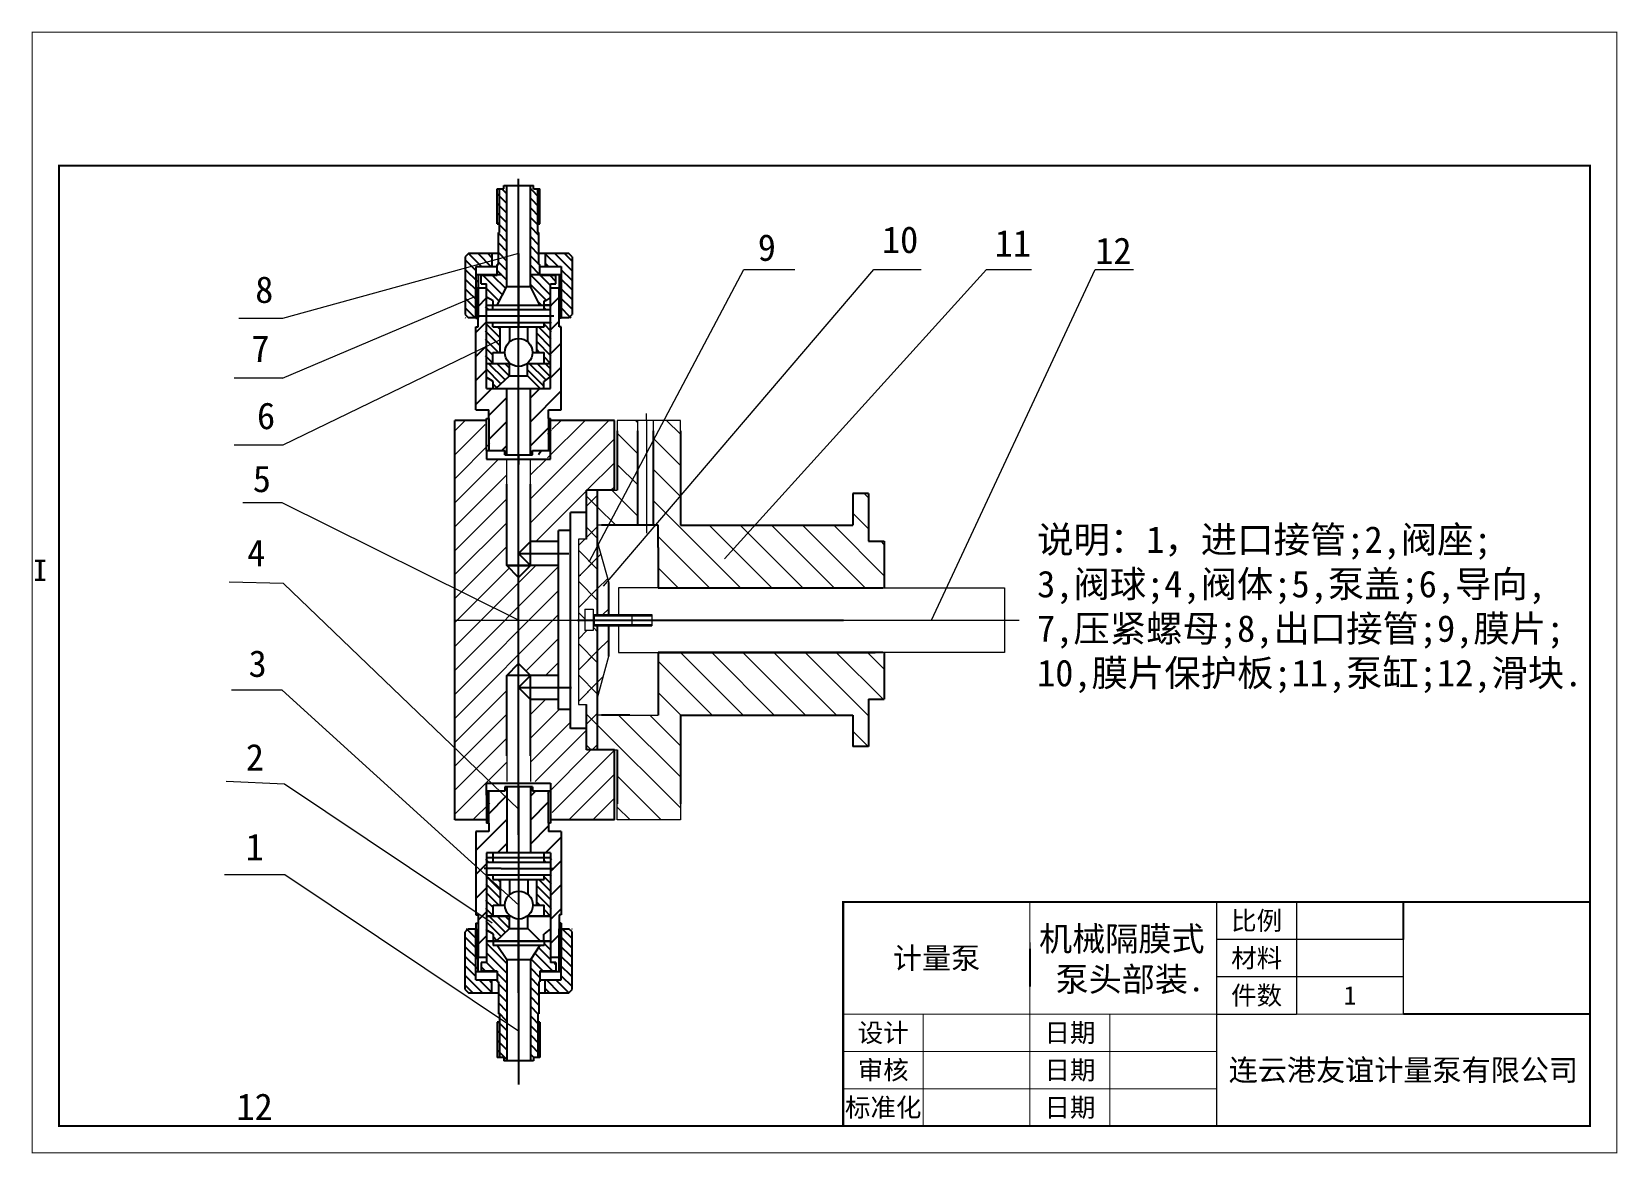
# Model space of a CAD drawing. Header units: millimetres. Extents: x 31 to 328, y 15 to 225.
import ezdxf
from ezdxf.enums import TextEntityAlignment as Align

# ---------------------------------------------------------------- set-up
doc = ezdxf.new("R2010")
doc.units = ezdxf.units.MM
doc.layers.add('04-标注', color=3, linetype='Continuous', lineweight=20)
doc.layers.add('05-文字', color=5, linetype='Continuous')
doc.styles.add('S', font='SimSun.ttf')

msp = doc.modelspace()

# ---------------------------------------------------------------- hatches: boundary and pattern name
h = msp.add_hatch()
h.set_pattern_fill('ANSI31', color=0, scale=0.4, angle=90, style=0)
h.set_pattern_definition([(135, (181.6725, 118.8198), (-0.898026, -0.898026), [])])
h.paths.add_polyline_path([(118.11, 181.73), (118.11, 179.73), (115.11, 179.73), (115.11, 178.13), (116.11, 178.13), (116.11, 175.62), (117.31, 174.93), (117.31, 174.13), (118.11, 174.13), (119.91, 177.62), (119.91, 196.53), (119.31, 196.53), (119.31, 195.93), (118.51, 195.93), (118.51, 189.33), (118.51, 187.73), (118.31, 187.73), (118.31, 181.73)])
h.paths.add_polyline_path([(118.11, 195.93), (118.11, 189.33), (118.51, 189.33), (118.51, 195.93)], flags=17)
h.paths.add_polyline_path([(125.71, 195.93), (125.71, 189.33), (126.11, 189.33), (126.11, 195.93)], flags=17)
h.paths.add_polyline_path([(124.91, 195.93), (124.91, 196.53), (124.31, 196.53), (124.31, 177.62), (126.11, 174.13), (126.91, 174.13), (126.91, 174.93), (127.16, 174.93), (128.11, 175.57), (128.11, 178.13), (129.11, 178.13), (129.11, 179.73), (126.11, 179.73), (126.11, 181.73), (125.91, 181.73), (125.91, 187.73), (125.71, 187.73), (125.71, 189.33), (125.71, 195.93)])
h = msp.add_hatch()
h.set_pattern_fill('ANSI31', color=0, scale=0.4, angle=-90, style=0)
h.set_pattern_definition([(315, (69.9333, 239.1235), (0.898026, 0.898026), [])])
h.paths.add_polyline_path([(130.11, 171.76), (130.11, 179.76), (129.71, 179.76), (129.71, 171.76)], flags=17)
h.paths.add_polyline_path([(132.11, 171.76), (132.11, 183.76), (127.11, 183.76), (127.11, 181.36), (130.11, 181.36), (130.11, 179.76), (130.11, 171.76)])
h.paths.add_polyline_path([(114.51, 171.76), (114.51, 179.76), (114.11, 179.76), (114.11, 171.76)], flags=17)
h.paths.add_polyline_path([(114.11, 171.76), (114.11, 179.76), (114.11, 181.36), (117.11, 181.36), (117.11, 183.76), (112.11, 183.76), (112.11, 171.76)])
h = msp.add_hatch()
h.set_pattern_fill('ANSI31', color=0, style=0)
h.set_pattern_definition([(45, (10.3942, 11.3676), (-2.245064, 2.245064), [])])
h.paths.add_polyline_path([(116.11, 174.87), (116.11, 177.36), (114.51, 177.36), (114.51, 171.76), (114.51, 171.65), (114.51, 170.05), (114.11, 170.05), (114.11, 166.87), (114.11, 154.47), (116.51, 154.47), (116.51, 152.87), (116.51, 146.87), (119.51, 146.87), (119.51, 146.07), (119.91, 146.07), (119.91, 158.47), (117.35, 158.47), (116.11, 158.47)])
h.paths.add_polyline_path([(130.11, 166.87), (130.11, 170.05), (129.71, 170.05), (129.71, 171.65), (129.71, 177.36), (128.11, 177.36), (128.11, 175.57), (128.11, 173.88), (128.11, 158.47), (124.31, 158.47), (124.31, 146.07), (124.71, 146.07), (124.71, 146.87), (127.71, 146.87), (127.71, 152.87), (127.71, 154.47), (130.11, 154.47)])
h = msp.add_hatch()
h.set_pattern_fill('ANSI31', color=0, scale=0.342, angle=90, style=0)
h.set_pattern_definition([(135, (169.9964, 128.946), (-0.767812, -0.767812), [])])
h.paths.add_polyline_path([(118.66, 170.03), (117.29, 170.03), (117.29, 170.88), (115.92, 170.88), (115.92, 163.19), (117.29, 163.19), (117.29, 165.24), (118.66, 165.24)])
h.paths.add_polyline_path([(115.92, 174.13), (115.92, 173.27), (117.29, 173.27), (117.29, 174.13)])
h.paths.add_polyline_path([(126.87, 174.13), (126.87, 173.27), (128.23, 173.27), (128.23, 174.13)])
h.paths.add_polyline_path([(128.23, 170.88), (126.87, 170.88), (126.87, 170.03), (125.5, 170.03), (125.5, 165.24), (126.87, 165.24), (126.87, 163.19), (128.23, 163.19)])
h = msp.add_hatch()
h.set_pattern_fill('ANSI31', color=0, scale=0.33792, angle=90, style=0)
h.set_pattern_definition([(135, (168.8051, 107.8369), (-0.758652, -0.758652), [])])
h.paths.add_polyline_path([(115.99, 163.2), (115.99, 160.6), (117.35, 159.82), (117.35, 158.47), (117.84, 158.47), (120.39, 160.83), (120.39, 163.2)])
h.paths.add_polyline_path([(123.77, 163.2), (123.77, 160.83), (126.16, 158.47), (126.81, 158.47), (126.81, 159.82), (128.16, 160.82), (128.16, 163.2)])
h = msp.add_hatch()
h.set_pattern_fill('ANSI31', color=0, style=0)
h.set_pattern_definition([(45, (10.3942, -22.8385), (-2.245064, 2.245064), [])])
h.paths.add_polyline_path([(116.11, 71.44), (119.91, 71.44), (119.91, 83.84), (119.51, 83.84), (119.51, 83.04), (116.51, 83.04), (116.51, 77.04), (116.51, 75.44), (114.11, 75.44), (114.11, 63.04), (114.11, 59.86), (114.51, 59.86), (114.51, 58.26), (114.51, 51.86), (116.11, 51.86), (116.11, 54.91)])
h.paths.add_polyline_path([(128.11, 55.04), (128.11, 51.86), (129.71, 51.86), (129.71, 57.24), (129.71, 58.26), (129.71, 59.86), (130.11, 59.86), (130.11, 63.04), (130.11, 75.44), (127.71, 75.44), (127.71, 77.04), (127.71, 83.04), (124.71, 83.04), (124.71, 83.84), (124.31, 83.84), (124.31, 71.44), (128.11, 71.44)])
h = msp.add_hatch()
h.set_pattern_fill('ANSI31', color=0, scale=0.342, angle=90, style=0)
h.set_pattern_definition([(135, (170.031, 25.3764), (-0.767812, -0.767812), [])])
h.paths.add_polyline_path([(118.69, 66.46), (117.32, 66.46), (117.32, 67.31), (115.96, 67.31), (115.96, 59.62), (117.32, 59.62), (117.32, 61.67), (118.69, 61.67)])
h.paths.add_polyline_path([(115.96, 70.56), (115.96, 69.71), (117.32, 69.71), (117.32, 70.56)])
h.paths.add_polyline_path([(126.9, 70.56), (126.9, 69.71), (128.27, 69.71), (128.27, 70.56)])
h.paths.add_polyline_path([(128.27, 67.31), (126.9, 67.31), (126.9, 66.46), (125.53, 66.46), (125.53, 61.67), (126.9, 61.67), (126.9, 59.62), (128.27, 59.62)])
h = msp.add_hatch()
h.set_pattern_fill('ANSI31', color=0, scale=0.33792, angle=90, style=0)
h.set_pattern_definition([(135, (168.8397, 4.2673), (-0.758652, -0.758652), [])])
h.paths.add_polyline_path([(116.03, 59.63), (116.03, 57.03), (117.38, 56.25), (117.38, 54.9), (117.88, 54.9), (120.42, 57.26), (120.42, 59.63)])
h.paths.add_polyline_path([(128.11, 59.63), (128.11, 57.19), (128.19, 57.25), (128.19, 59.63)])
h = msp.add_hatch()
h.set_pattern_fill('ANSI31', color=0, scale=0.4, angle=90, style=0)
h.set_pattern_definition([(135, (174.2906, -10.1233), (-0.898026, -0.898026), [])])
h.paths.add_polyline_path([(114.11, 57.24), (114.11, 49.24), (114.51, 49.24), (114.51, 57.24)], flags=17)
h.paths.add_polyline_path([(112.11, 57.24), (112.11, 45.24), (117.11, 45.24), (117.11, 47.64), (114.11, 47.64), (114.11, 49.24), (114.11, 57.24)])
h.paths.add_polyline_path([(129.71, 57.24), (129.71, 49.24), (130.11, 49.24), (130.11, 57.24)], flags=17)
h.paths.add_polyline_path([(130.11, 57.24), (130.11, 49.24), (130.11, 47.64), (127.11, 47.64), (127.11, 45.24), (132.11, 45.24), (132.11, 57.24)])
h = msp.add_hatch()
h.set_pattern_fill('ANSI31', color=0, scale=0.4, angle=-90, style=0)
h.set_pattern_definition([(315, (66.251, 102.568), (0.898026, 0.898026), [])])
h.paths.add_polyline_path([(125.71, 33.11), (126.11, 33.11), (126.11, 39.71), (125.71, 39.71)], flags=17)
h.paths.add_polyline_path([(125.71, 39.71), (125.71, 41.31), (125.91, 41.31), (125.91, 47.31), (126.11, 47.31), (126.11, 49.31), (129.11, 49.31), (129.11, 50.91), (128.11, 50.91), (128.11, 54.91), (126.91, 54.91), (126.91, 54.11), (126.11, 54.11), (124.31, 51.42), (124.31, 32.51), (124.91, 32.51), (124.91, 33.11), (125.71, 33.11)])
h.paths.add_polyline_path([(118.11, 33.11), (118.51, 33.11), (118.51, 39.71), (118.11, 39.71)], flags=17)
h.paths.add_polyline_path([(118.51, 33.11), (119.31, 33.11), (119.31, 32.51), (119.91, 32.51), (119.91, 51.42), (118.11, 54.11), (117.31, 54.11), (117.31, 54.91), (116.11, 54.91), (116.11, 50.91), (115.11, 50.91), (115.11, 49.31), (118.11, 49.31), (118.11, 47.31), (118.31, 47.31), (118.31, 41.31), (118.51, 41.31), (118.51, 39.71)])
at = {"layer": '04-标注'}
h = msp.add_hatch(dxfattribs=at)
h.set_pattern_fill('ANSI31', color=0, style=0)
h.paths.add_polyline_path([(140.08, 152.51), (128.4, 152.51), (128.4, 150.72), (127.5, 150.72), (127.5, 147.12), (127.5, 145.33), (124.36, 145.33), (124.36, 140.53), (124.36, 129.8), (129.6, 129.8), (129.6, 131.85), (131.85, 131.85), (131.85, 135.22), (134.84, 135.22), (134.84, 139.41), (140.08, 139.41)])
h.paths.add_polyline_path([(119.87, 140.53), (119.87, 145.33), (116.72, 145.33), (116.72, 147.12), (116.72, 150.72), (115.82, 150.72), (115.82, 152.51), (115.36, 152.51), (110.13, 152.51), (110.13, 115.07), (122.11, 115.07), (122.11, 123.06), (119.87, 125.3)])
h.paths.add_polyline_path([(129.6, 125.3), (124.36, 125.3), (122.11, 123.06), (122.11, 115.07), (129.6, 115.07)])
h.paths.add_polyline_path([(129.6, 115.07), (122.11, 115.07), (122.11, 106.96), (124.36, 104.71), (129.6, 104.71)])
h.paths.add_polyline_path([(122.11, 115.07), (110.13, 115.07), (110.13, 77.63), (115.82, 77.63), (115.82, 79.43), (116.72, 79.43), (116.72, 83.03), (116.72, 84.82), (119.87, 84.82), (119.87, 89.62), (119.87, 104.71), (122.11, 106.96)])
h.paths.add_polyline_path([(140.08, 90.74), (134.84, 90.74), (134.84, 94.79), (131.85, 94.79), (131.85, 98.3), (129.6, 98.3), (129.6, 100.22), (124.36, 100.22), (124.36, 89.62), (124.36, 84.82), (127.5, 84.82), (127.5, 83.03), (127.5, 79.43), (128.4, 79.43), (128.4, 77.63), (128.86, 77.63), (140.08, 77.63)])
h = msp.add_hatch(dxfattribs=at)
h.set_pattern_fill('ANSI31', color=0, scale=1.3, angle=90, style=0)
h.set_pattern_definition([(135, (-42.241, -34.8345), (-2.918583, -2.918583), [])])
h.paths.add_polyline_path([(140.58, 139.41), (140.08, 139.41), (136.92, 139.41), (136.92, 132.86), (137.61, 132.86), (142.95, 132.86), (144.43, 132.86), (144.43, 150.56), (144.43, 152.51), (140.58, 152.51), (140.58, 150.56)])
h.paths.add_polyline_path([(152.43, 132.86), (152.43, 150.56), (152.43, 152.51), (147.39, 152.51), (147.39, 150.56), (147.39, 132.86), (148.28, 132.86), (148.28, 128.71), (148.28, 121.12), (190.39, 121.12), (190.65, 121.12), (190.65, 129.89), (187.69, 129.89), (187.69, 138.79), (184.72, 138.79), (184.72, 132.86), (167.25, 132.86)])
h.paths.add_polyline_path([(167.25, 97.29), (184.72, 97.29), (184.72, 91.36), (187.69, 91.36), (187.69, 100.25), (190.65, 100.25), (190.65, 109.03), (190.39, 109.03), (148.28, 109.03), (148.28, 101.44), (148.28, 97.29), (142.95, 97.29), (137.61, 97.29), (136.92, 97.29), (136.92, 90.74), (140.08, 90.74), (140.58, 90.74), (140.58, 80.67), (140.58, 77.63), (152.43, 77.63), (152.43, 80.67), (152.43, 97.29)])
h = msp.add_hatch(dxfattribs=at)
h.set_pattern_fill('ANSI36', color=0, scale=1.3, style=0)
h.set_pattern_definition([(45, (-42.241, -34.8345), (2.18894, 8.026104), [10.31875, -2.06375, 0, -2.06375])])
h.paths.add_polyline_path([(136.92, 139.41), (134.84, 139.41), (134.84, 130.26), (133.3, 130.26), (133.3, 115.07), (134.52, 115.07), (134.52, 117.13), (136.05, 117.13), (136.05, 116.11), (136.92, 116.11)])
h.paths.add_polyline_path([(133.3, 99.27), (134.84, 99.27), (134.84, 90.74), (136.92, 90.74), (136.92, 114.03), (136.05, 114.03), (136.05, 113.11), (134.52, 113.11), (134.52, 115.07), (133.3, 115.07)])
h = msp.add_hatch(dxfattribs=at)
h.set_pattern_fill('ANSI37', color=0, scale=1.3, style=0)
h.set_pattern_definition([(45, (-42.241, -34.8345), (-2.91858, 2.91858), []), (135, (-42.241, -34.8345), (-2.91858, -2.91858), [])])
h.paths.add_polyline_path([(133.3, 115.07), (134.52, 115.07), (134.52, 117.13), (136.05, 117.13), (136.05, 116.11), (136.92, 116.11), (136.92, 139.41), (134.84, 139.41), (134.84, 130.26), (133.3, 130.26)])
h.paths.add_polyline_path([(136.92, 114.03), (136.05, 114.03), (136.05, 113.11), (134.52, 113.11), (134.52, 115.07), (133.3, 115.07), (133.3, 99.27), (134.84, 99.27), (134.84, 90.74), (136.92, 90.74)])
h = msp.add_hatch(dxfattribs=at)
h.set_pattern_fill('ANSI31', color=0, scale=1.3, style=0)
h.set_pattern_definition([(45, (-42.241, -34.8345), (-2.91858, 2.91858), [])])
h.paths.add_polyline_path([(136.92, 116.11), (139, 116.11), (139, 122.07), (136.92, 129.63)])
h.paths.add_polyline_path([(136.92, 100.51), (139, 108.3), (139, 114.03), (136.92, 114.03)])

# ---------------------------------------------------------------- linework, layer by layer
at = {"color": 0}
for p, q in [((119.31, 195.93), (119.31, 196.53)), ((119.31, 196.53), (124.91, 196.53)), ((119.91, 177.62), (119.91, 196.53)), ((122.11, 174.13), (122.11, 197.8)), ((122.11, 177.71), (122.11, 196.4)), ((124.31, 177.62), (124.31, 196.53)), ((124.91, 195.93), (124.91, 196.53)), ((118.11, 195.93), (119.31, 195.93)), ((118.11, 189.33), (118.11, 195.93)), ((118.51, 189.33), (118.51, 195.93)), ((124.91, 195.93), (126.11, 195.93)), ((125.71, 189.33), (125.71, 195.93)), ((126.11, 189.33), (126.11, 195.93)), ((118.11, 189.33), (118.51, 189.33)), ((118.31, 181.73), (118.31, 187.73)), ((118.31, 187.73), (118.51, 187.73)), ((118.51, 187.73), (118.51, 189.33)), ((125.71, 189.33), (126.11, 189.33)), ((125.71, 187.73), (125.71, 189.33)), ((125.71, 187.73), (125.91, 187.73)), ((125.91, 181.73), (125.91, 187.73)), ((122.11, 183.76), (122.11, 185.81)), ((112.71, 183.76), (112.11, 183.16)), ((112.11, 183.16), (112.11, 172.36)), ((118.31, 183.76), (112.71, 183.76)), ((114.11, 181.36), (114.11, 179.76)), ((114.11, 181.36), (118.11, 181.36)), ((117.11, 183.76), (117.11, 181.36)), ((118.31, 181.73), (118.11, 181.73)), ((118.11, 181.73), (118.31, 181.73)), ((118.11, 179.73), (118.11, 181.73)), ((122.11, 183.76), (122.11, 169.84)), ((131.51, 183.76), (125.91, 183.76)), ((125.91, 181.73), (126.11, 181.73)), ((125.91, 181.73), (126.11, 181.73)), ((126.11, 179.73), (126.11, 181.73)), ((126.11, 181.36), (130.11, 181.36)), ((127.11, 183.76), (127.11, 181.36)), ((130.11, 181.36), (130.11, 179.76)), ((132.11, 183.16), (131.51, 183.76)), ((132.11, 183.16), (132.11, 172.36)), ((118.93, 179.76), (114.11, 179.76)), ((114.11, 179.76), (114.11, 171.76)), ((114.51, 179.76), (114.51, 171.76)), ((115.11, 179.73), (118.11, 179.73)), ((115.11, 178.13), (115.11, 179.73)), ((122.11, 176.93), (122.11, 179.76)), ((130.11, 179.76), (124.32, 179.76)), ((126.11, 179.73), (129.11, 179.73)), ((129.11, 178.13), (129.11, 179.73)), ((129.71, 179.76), (129.71, 171.76)), ((130.11, 179.76), (130.11, 171.76)), ((114.11, 171.65), (114.11, 177.36)), ((114.11, 177.36), (116.11, 177.36)), ((114.51, 171.65), (114.51, 177.36)), ((115.11, 178.13), (116.11, 178.13)), ((116.11, 175.62), (116.11, 178.13)), ((116.11, 174.87), (116.11, 178.05)), ((117.31, 174.93), (116.11, 175.62)), ((118.11, 174.13), (119.91, 177.62)), ((119.91, 177.62), (124.31, 177.62)), ((122.11, 146.07), (122.11, 176.93)), ((126.11, 174.13), (124.31, 177.62)), ((128.11, 175.57), (127.16, 174.93)), ((128.11, 178.13), (129.11, 178.13)), ((128.11, 175.57), (128.11, 178.13)), ((128.11, 158.47), (128.11, 178.05)), ((128.11, 177.36), (130.11, 177.36)), ((128.11, 158.47), (128.11, 176.93)), ((128.11, 173.88), (128.11, 175.97)), ((129.71, 171.65), (129.71, 177.36)), ((130.11, 171.65), (130.11, 177.36)), ((115.92, 174.13), (128.23, 174.13)), ((115.92, 173.27), (117.29, 173.27)), ((116.11, 158.47), (116.11, 174.87)), ((117.29, 173.27), (117.29, 174.13)), ((117.29, 173.27), (128.11, 173.27)), ((117.31, 174.13), (117.31, 174.93)), ((117.31, 174.13), (126.91, 174.13)), ((122.11, 174.13), (122.11, 172.78)), ((126.87, 173.27), (126.87, 174.13)), ((126.87, 173.27), (128.23, 173.27)), ((126.91, 174.13), (126.91, 174.93)), ((126.91, 174.93), (127.16, 174.93)), ((128.36, 174.13), (126.91, 174.13)), ((112.11, 172.36), (112.71, 171.76)), ((114.11, 171.76), (112.71, 171.76)), ((114.11, 171.65), (114.51, 171.65)), ((114.11, 170.05), (114.51, 170.05)), ((114.11, 166.87), (114.11, 170.05)), ((114.51, 170.05), (114.51, 171.65)), ((114.77, 172.1), (118.77, 172.1)), ((115.92, 170.88), (117.29, 170.88)), ((117.29, 170.03), (117.29, 170.88)), ((117.29, 170.88), (128.11, 170.88)), ((117.29, 170.03), (126.87, 170.03)), ((118.66, 165.24), (118.66, 170.03)), ((118.77, 172.1), (128.69, 172.1)), ((120.37, 170.03), (120.37, 167.18)), ((123.79, 170.03), (123.79, 167.24)), ((125.5, 165.24), (125.5, 170.03)), ((126.87, 170.88), (128.23, 170.88)), ((126.87, 170.03), (126.87, 170.88)), ((129.71, 170.05), (129.71, 171.65)), ((130.11, 171.65), (129.71, 171.65)), ((130.11, 170.05), (129.71, 170.05)), ((131.51, 171.76), (130.11, 171.76)), ((130.11, 166.87), (130.11, 170.05)), ((131.51, 171.76), (132.11, 172.36)), ((114.11, 154.47), (114.11, 166.87)), ((130.11, 154.47), (130.11, 166.87)), ((117.29, 165.24), (119.5, 165.24)), ((117.29, 163.19), (117.29, 165.24)), ((124.72, 165.24), (126.87, 165.24)), ((126.87, 163.19), (126.87, 165.24)), ((115.92, 163.19), (120.5, 163.19)), ((115.99, 163.2), (120.48, 163.2)), ((117.35, 159.82), (115.99, 160.6)), ((117.84, 158.47), (120.39, 160.83)), ((120.39, 160.83), (120.39, 163.2)), ((120.39, 160.83), (123.77, 160.83)), ((120.39, 160.83), (123.77, 160.83)), ((120.39, 160.83), (123.77, 160.83)), ((123.73, 163.19), (128.23, 163.19)), ((123.74, 163.2), (128.16, 163.2)), ((123.77, 160.83), (123.77, 163.2)), ((123.77, 160.83), (126.16, 158.47)), ((128.16, 160.82), (126.81, 159.82)), ((116.11, 158.47), (122.11, 158.47)), ((117.35, 158.47), (117.35, 159.82)), ((117.35, 158.47), (126.81, 158.47)), ((119.91, 146.07), (119.91, 158.47)), ((119.91, 158.47), (128.11, 158.47)), ((124.31, 146.07), (124.31, 158.47)), ((126.81, 158.47), (126.81, 159.82)), ((122.11, 74.85), (122.11, 154.76)), ((110.13, 77.63), (110.13, 152.51)), ((116.11, 152.51), (110.13, 152.51)), ((114.11, 154.47), (116.51, 154.47)), ((116.11, 146.87), (116.11, 152.87)), ((116.11, 152.87), (116.51, 152.87)), ((116.51, 152.87), (116.51, 154.47)), ((116.51, 152.87), (116.51, 146.87)), ((127.71, 152.87), (127.71, 154.47)), ((127.71, 154.47), (130.11, 154.47)), ((127.71, 152.87), (128.11, 152.87)), ((127.71, 152.87), (127.71, 146.87)), ((128.11, 146.87), (128.11, 152.87)), ((140.08, 152.51), (128.11, 152.51)), ((140.08, 139.41), (140.08, 152.51)), ((140.58, 150.56), (140.58, 139.41)), ((144.43, 132.86), (144.43, 150.56)), ((144.43, 132.86), (144.43, 150.56)), ((144.43, 132.86), (144.43, 150.56)), ((144.43, 132.86), (144.43, 150.56)), ((144.43, 132.86), (144.43, 150.56)), ((147.39, 132.86), (147.39, 150.56)), ((152.43, 150.56), (152.43, 132.86)), ((116.11, 146.87), (119.51, 146.87)), ((116.11, 146.87), (116.11, 145.27)), ((119.51, 146.07), (119.51, 146.87)), ((119.51, 146.07), (124.71, 146.07)), ((122.11, 146.07), (122.11, 144.27)), ((124.71, 146.07), (124.71, 146.87)), ((124.71, 146.87), (128.11, 146.87)), ((126.41, 146.87), (125.85, 146.07)), ((128.11, 145.27), (128.11, 146.87)), ((116.11, 145.27), (128.11, 145.27)), ((119.87, 125.3), (119.87, 140.53)), ((124.36, 125.3), (124.36, 140.53)), ((140.08, 139.41), (134.84, 139.41)), ((134.84, 130.26), (134.84, 139.41)), ((136.92, 116.11), (136.92, 139.41)), ((184.72, 138.79), (184.72, 132.86)), ((187.69, 138.79), (184.72, 138.79)), ((187.69, 138.79), (187.69, 129.89)), ((131.85, 94.79), (131.85, 135.22)), ((134.84, 135.22), (131.85, 135.22)), ((129.6, 98.3), (129.6, 131.85)), ((131.85, 131.85), (129.6, 131.85)), ((142.95, 132.86), (137.61, 132.86)), ((148.28, 132.86), (142.95, 132.86)), ((148.28, 132.86), (142.95, 132.86)), ((148.28, 128.71), (148.28, 132.86)), ((148.28, 132.86), (148.28, 132.86)), ((148.28, 128.71), (148.28, 132.86)), ((152.43, 132.86), (167.25, 132.86)), ((167.25, 132.86), (184.72, 132.86)), ((122.11, 127.55), (124.36, 129.8)), ((129.6, 129.8), (124.36, 129.8)), ((148.28, 128.71), (148.28, 121.12)), ((187.69, 129.89), (190.65, 129.89)), ((190.65, 129.89), (190.65, 121.12)), ((124.36, 125.3), (119.87, 125.3)), ((119.87, 125.3), (122.11, 125.3)), ((122.11, 123.06), (119.87, 125.3)), ((124.36, 125.3), (122.11, 127.55)), ((122.11, 127.55), (131.51, 127.55)), ((122.11, 125.3), (124.36, 125.3)), ((124.36, 125.3), (122.11, 123.06)), ((129.6, 125.3), (124.36, 125.3)), ((139, 116.11), (139, 122.07)), ((148.28, 121.12), (173.18, 121.12)), ((148.28, 121.12), (190.39, 121.12)), ((173.18, 121.12), (190.39, 121.12)), ((133.11, 115.07), (183.01, 115.07)), ((136.92, 90.74), (136.92, 114.03)), ((139, 108.3), (139, 114.03)), ((148.28, 109.03), (173.18, 109.03)), ((190.39, 109.03), (148.28, 109.03)), ((148.28, 109.03), (148.28, 101.44)), ((173.18, 109.03), (188.94, 109.03)), ((190.65, 109.03), (190.65, 100.25)), ((119.87, 104.71), (122.11, 106.96)), ((119.87, 89.62), (119.87, 104.71)), ((124.36, 104.71), (119.87, 104.71)), ((122.11, 106.96), (124.36, 104.71)), ((122.11, 102.47), (124.36, 104.71)), ((124.36, 89.62), (124.36, 104.71)), ((129.6, 104.71), (124.36, 104.71)), ((124.36, 100.22), (122.11, 102.47)), ((122.11, 102.47), (132.03, 102.47)), ((148.28, 101.44), (148.28, 97.29)), ((129.6, 100.22), (124.36, 100.22)), ((131.85, 98.3), (129.6, 98.3)), ((134.84, 90.74), (134.84, 99.27)), ((187.69, 100.25), (190.65, 100.25)), ((187.69, 100.25), (187.69, 91.36)), ((142.95, 97.29), (137.61, 97.29)), ((152.43, 97.29), (167.25, 97.29)), ((152.43, 97.29), (152.43, 80.67)), ((167.25, 97.29), (184.72, 97.29)), ((184.72, 97.29), (184.72, 91.36)), ((134.84, 94.79), (131.85, 94.79)), ((140.08, 90.74), (134.84, 90.74)), ((140.08, 77.63), (140.08, 90.74)), ((140.58, 90.74), (140.58, 80.67)), ((187.69, 91.36), (184.72, 91.36)), ((116.11, 82.3), (116.11, 84.55)), ((116.11, 84.55), (128.11, 84.55)), ((124.71, 83.84), (119.51, 83.84)), ((119.51, 83.84), (119.51, 83.04)), ((119.91, 83.84), (119.91, 71.44)), ((122.11, 83.84), (122.11, 85.64)), ((122.11, 83.84), (122.11, 52.98)), ((124.31, 83.84), (124.31, 71.44)), ((124.71, 83.84), (124.71, 83.04)), ((128.11, 84.55), (128.11, 83.04)), ((116.11, 83.04), (116.11, 77.04)), ((119.51, 83.04), (116.11, 83.04)), ((116.51, 77.04), (116.51, 83.04)), ((128.11, 83.04), (124.71, 83.04)), ((127.71, 77.04), (127.71, 83.04)), ((128.11, 83.04), (128.11, 77.04)), ((116.11, 77.63), (110.13, 77.63)), ((122.11, 79.62), (122.11, 28.04)), ((140.08, 77.63), (128.11, 77.63)), ((114.11, 75.44), (114.11, 63.04)), ((116.51, 75.44), (114.11, 75.44)), ((116.51, 77.04), (116.11, 77.04)), ((116.51, 77.04), (116.51, 75.44)), ((128.11, 77.04), (127.71, 77.04)), ((127.71, 77.04), (127.71, 75.44)), ((130.11, 75.44), (127.71, 75.44)), ((130.11, 75.44), (130.11, 63.04)), ((116.11, 71.44), (116.11, 52.98)), ((124.31, 71.44), (116.11, 71.44)), ((116.11, 71.44), (116.11, 51.86)), ((117.32, 70.56), (117.32, 71.44)), ((128.11, 71.44), (122.11, 71.44)), ((126.9, 70.56), (126.9, 71.44)), ((128.11, 71.44), (128.11, 55.04)), ((118.81, 68.53), (115.66, 68.53)), ((115.96, 70.56), (128.27, 70.56)), ((115.96, 69.71), (117.32, 69.71)), ((116.15, 54.9), (116.15, 71.3)), ((117.32, 69.71), (117.32, 70.56)), ((117.32, 69.71), (128.15, 69.71)), ((118.81, 68.53), (128.72, 68.53)), ((126.9, 69.71), (126.9, 70.56)), ((126.9, 69.71), (128.27, 69.71)), ((115.96, 67.31), (117.32, 67.31)), ((117.32, 66.46), (117.32, 67.31)), ((117.32, 67.31), (128.15, 67.31)), ((117.32, 66.46), (126.9, 66.46)), ((118.69, 61.67), (118.69, 66.46)), ((120.4, 66.46), (120.4, 63.61)), ((123.82, 66.46), (123.82, 63.67)), ((125.53, 61.67), (125.53, 66.46)), ((126.9, 67.31), (128.27, 67.31)), ((126.9, 66.46), (126.9, 67.31)), ((114.11, 63.04), (114.11, 59.86)), ((130.11, 63.04), (130.11, 59.86)), ((114.11, 59.86), (114.51, 59.86)), ((114.51, 59.86), (114.51, 58.26)), ((115.96, 59.62), (120.53, 59.62)), ((116.03, 59.63), (120.52, 59.63)), ((117.32, 61.67), (119.53, 61.67)), ((117.32, 59.62), (117.32, 61.67)), ((120.42, 57.26), (120.42, 59.63)), ((123.76, 59.62), (128.27, 59.62)), ((123.78, 59.63), (128.19, 59.63)), ((123.8, 57.26), (123.8, 59.63)), ((124.76, 61.67), (126.9, 61.67)), ((126.9, 59.62), (126.9, 61.67)), ((130.11, 59.86), (129.71, 59.86)), ((129.71, 59.86), (129.71, 58.26)), ((112.71, 57.24), (112.11, 56.64)), ((112.11, 45.84), (112.11, 56.64)), ((112.71, 57.24), (114.11, 57.24)), ((114.11, 58.26), (114.11, 51.86)), ((114.11, 58.26), (114.51, 58.26)), ((114.11, 49.24), (114.11, 57.24)), ((114.51, 58.26), (114.51, 51.86)), ((114.51, 49.24), (114.51, 57.24)), ((117.38, 56.25), (116.03, 57.03)), ((117.88, 54.9), (120.42, 57.26)), ((120.42, 57.26), (123.8, 57.26)), ((120.42, 57.26), (123.8, 57.26)), ((120.42, 57.26), (123.8, 57.26)), ((122.11, 45.24), (122.11, 59.16)), ((123.8, 57.26), (126.19, 54.9)), ((128.11, 57.19), (126.84, 56.25)), ((130.11, 58.26), (129.71, 58.26)), ((129.71, 58.26), (129.71, 51.86)), ((129.71, 49.24), (129.71, 57.24)), ((130.11, 58.26), (130.11, 51.86)), ((130.11, 57.24), (131.51, 57.24)), ((130.11, 49.24), (130.11, 57.24)), ((132.11, 56.64), (131.51, 57.24)), ((132.11, 45.84), (132.11, 56.64)), ((116.11, 54.91), (116.11, 50.91)), ((128.11, 54.91), (116.11, 54.91)), ((116.15, 54.9), (122.15, 54.9)), ((117.31, 54.91), (117.31, 54.11)), ((126.91, 54.11), (117.31, 54.11)), ((117.38, 54.9), (117.38, 56.25)), ((117.38, 54.9), (126.84, 54.9)), ((119.91, 51.42), (118.11, 54.11)), ((119.95, 54.9), (128.15, 54.9)), ((122.11, 54.91), (122.11, 56.25)), ((122.11, 54.91), (122.11, 31.24)), ((126.11, 54.11), (124.31, 51.42)), ((126.84, 54.9), (126.84, 56.25)), ((126.91, 54.91), (126.91, 54.11)), ((128.11, 55.04), (128.11, 51.86)), ((128.11, 54.91), (128.11, 50.91)), ((116.11, 51.86), (114.11, 51.86)), ((115.11, 50.91), (115.11, 49.31)), ((116.11, 50.91), (115.11, 50.91)), ((119.91, 51.42), (119.91, 32.51)), ((124.31, 51.42), (119.91, 51.42)), ((122.11, 52.98), (122.11, 50.15)), ((124.31, 51.42), (124.31, 32.51)), ((130.11, 51.86), (128.11, 51.86)), ((129.11, 50.91), (128.11, 50.91)), ((129.11, 50.91), (129.11, 49.31)), ((114.11, 49.24), (118.11, 49.24)), ((114.11, 47.64), (114.11, 49.24)), ((114.11, 47.64), (118.11, 47.64)), ((118.11, 49.31), (115.11, 49.31)), ((117.11, 45.24), (117.11, 47.64)), ((118.11, 49.31), (118.11, 47.31)), ((126.11, 49.31), (126.11, 47.31)), ((129.11, 49.31), (126.11, 49.31)), ((126.11, 49.24), (130.11, 49.24)), ((126.11, 47.64), (130.11, 47.64)), ((127.11, 45.24), (127.11, 47.64)), ((130.11, 47.64), (130.11, 49.24)), ((112.11, 45.84), (112.71, 45.24)), ((112.71, 45.24), (118.31, 45.24)), ((118.31, 47.31), (118.11, 47.31)), ((118.31, 47.31), (118.11, 47.31)), ((118.31, 47.31), (118.31, 41.31)), ((122.11, 45.24), (122.11, 43.19)), ((126.11, 47.31), (125.91, 47.31)), ((125.91, 47.31), (126.11, 47.31)), ((125.91, 47.31), (125.91, 41.31)), ((125.91, 45.24), (131.51, 45.24)), ((131.51, 45.24), (132.11, 45.84)), ((118.11, 39.71), (118.11, 33.11)), ((118.51, 39.71), (118.11, 39.71)), ((118.51, 41.31), (118.31, 41.31)), ((118.51, 41.31), (118.51, 39.71)), ((118.51, 39.71), (118.51, 33.11)), ((125.91, 41.31), (125.71, 41.31)), ((125.71, 41.31), (125.71, 39.71)), ((126.11, 39.71), (125.71, 39.71)), ((125.71, 39.71), (125.71, 33.11)), ((126.11, 39.71), (126.11, 33.11)), ((119.31, 33.11), (118.11, 33.11)), ((119.31, 33.11), (119.31, 32.51)), ((126.11, 33.11), (124.91, 33.11)), ((124.91, 33.11), (124.91, 32.51)), ((124.91, 32.51), (119.31, 32.51))]:
    msp.add_line(p, q, dxfattribs=at)
for points, const_width in [([(30.94, 15.25), (327.94, 15.25), (327.94, 225.25), (30.94, 225.25)], 0.2), ([(35.94, 20.25), (322.94, 20.25), (322.94, 200.25), (35.94, 200.25)], 0.4), ([(182.94, 20.25), (322.94, 20.25), (322.94, 62.25), (182.94, 62.25)], 0.4)]:
    msp.add_lwpolyline(points, close=True, dxfattribs=dict(const_width=const_width))
msp.add_lwpolyline([(217.94, 62.25, 0.2, 0.2, 0), (217.94, 20.25, 0.2, 0.2, 0)], format="xyseb")
at = {"const_width": 0.2}
for points in [[(252.94, 62.25), (252.94, 20.25)], [(267.94, 62.25), (267.94, 41.25)], [(287.94, 62.25), (287.94, 41.25)], [(287.94, 55.25), (252.94, 55.25)], [(287.94, 48.25), (252.94, 48.25)], [(322.94, 41.25), (182.94, 41.25)], [(197.94, 41.25), (197.94, 20.25)], [(232.94, 41.25), (232.94, 20.25)], [(252.94, 34.25), (182.94, 34.25)], [(252.94, 27.25), (182.94, 27.25)]]:
    msp.add_lwpolyline(points, dxfattribs=at)
at = {"color": 0}
for centre in [(122.11, 165.24), (122.15, 61.67)]:
    msp.add_circle(centre, 2.61, dxfattribs=at)
at = {"layer": '04-标注'}
msp.add_line((322.94, 200.25), (322.94, 200.25), dxfattribs=at)
at = {"layer": '04-标注', "color": 0}
for p, q in [((122.11, 183.76), (77.87, 171.62)), ((135.34, 125.97), (164.3, 180.76)), ((138.03, 121.42), (188.68, 180.76)), ((160.72, 126.58), (209.83, 180.76)), ((164.3, 180.76), (173.9, 180.76)), ((188.68, 180.76), (197.56, 180.76)), ((199.48, 115.07), (230.19, 180.76)), ((209.83, 180.76), (218.21, 180.76)), ((230.19, 180.76), (237.36, 180.76)), ((77.87, 160.42), (114.11, 175.76)), ((77.87, 171.62), (69.65, 171.62)), ((118.66, 167.63), (77.93, 147.88)), ((87.57, 165.54), (87.57, 165.54)), ((77.87, 160.42), (68.8, 160.42)), ((152.43, 152.51), (140.58, 152.51)), ((140.58, 152.51), (140.58, 150.56)), ((144.43, 150.56), (144.43, 152.51)), ((146.07, 152.51), (146.07, 153.82)), ((146.07, 152.51), (146.07, 131.37)), ((147.39, 150.56), (147.39, 152.51)), ((152.43, 150.56), (152.43, 152.51)), ((77.93, 147.88), (68.8, 147.88)), ((119.87, 140.53), (119.87, 145.33)), ((124.36, 140.53), (124.36, 145.33)), ((77.79, 137.06), (70.42, 137.06)), ((122.11, 115.07), (77.79, 137.06)), ((140.08, 139.41), (140.58, 139.41)), ((137.61, 132.86), (136.92, 132.86)), ((134.84, 130.26), (133.3, 130.26)), ((133.3, 130.26), (133.3, 99.27)), ((136.92, 129.63), (139, 122.07)), ((78.04, 121.91), (67.86, 122.2)), ((122.11, 79.62), (78.04, 121.91)), ((148.28, 121.12), (140.8, 121.12)), ((140.8, 121.12), (140.8, 116.11)), ((189.64, 121.12), (213.18, 121.12)), ((213.18, 121.12), (213.18, 109.03)), ((134.52, 117.13), (134.52, 113.11)), ((136.05, 116.11), (147.08, 116.11)), ((136.25, 116.11), (136.25, 114.03)), ((143.3, 116.11), (143.3, 114.03)), ((147.08, 116.11), (147.08, 114.24)), ((110.13, 115.07), (150.54, 115.07)), ((136.05, 114.03), (147.08, 114.03)), ((136.25, 115.91), (147.08, 115.91)), ((136.25, 114.24), (147.08, 114.24)), ((140.8, 114.03), (140.8, 109.03)), ((147.08, 114.24), (147.08, 114.03)), ((183.01, 115.07), (215.95, 115.07)), ((136.92, 100.51), (139, 108.3)), ((140.8, 109.03), (149.06, 109.03)), ((213.18, 109.03), (190.39, 109.03)), ((77.79, 101.94), (68.27, 101.94)), ((122.15, 61.67), (77.79, 101.94)), ((133.3, 99.27), (134.84, 99.27)), ((137.61, 97.29), (136.92, 97.29)), ((142.95, 97.29), (148.28, 97.29)), ((119.87, 89.62), (119.87, 84.82)), ((124.36, 89.62), (124.36, 84.82)), ((140.08, 90.74), (140.58, 90.74)), ((78.2, 84.31), (67.27, 84.81)), ((117.12, 58.26), (78.2, 84.31)), ((140.58, 77.63), (140.58, 80.67)), ((152.43, 80.67), (152.43, 77.63)), ((152.43, 77.63), (140.58, 77.63)), ((78.27, 67.35), (66.98, 67.35)), ((122.11, 38.03), (78.27, 67.35)), ((182.94, 62.25), (182.94, 62.25)), ((182.94, 62.25), (182.94, 54.63)), ((217.94, 54.63), (217.94, 49.94)), ((217.94, 54.63), (217.94, 46.4)), ((217.94, 49.94), (217.94, 46.4)), ((252.94, 41.25), (267.94, 41.25)), ((252.94, 41.25), (267.94, 41.25))]:
    msp.add_line(p, q, dxfattribs=at)
msp.add_lwpolyline([(134.52, 117.13), (136.05, 117.13), (136.05, 113.11), (134.52, 113.11)], dxfattribs=at)
at = {"layer": '05-文字', "color": 0}
for p, q in [((287.94, 55.25), (287.94, 62.25)), ((217.94, 53.47), (217.94, 46.4)), ((322.94, 41.25), (287.94, 41.25))]:
    msp.add_line(p, q, dxfattribs=at)

# ---------------------------------------------------------------- texts
at = {"color": 0, "style": 'S'}
for s, height, p in [('10', 5, (193.61, 186.38)), ('I', 4, (32.42, 124.42))]:
    msp.add_text(s, height=height, dxfattribs=at).set_placement(p, align=Align.MIDDLE_CENTER)
at = {"style": 'S'}
for s, height, p in [('比例', 3.5, (260.44, 58.75)), ('材料', 3.5, (260.44, 51.75)), ('件数', 3.5, (260.44, 44.75)), ('设计', 3.5, (190.44, 37.75)), ('日期', 3.5, (225.44, 37.75)), ('审核', 3.5, (190.44, 30.75)), ('日期', 3.5, (225.44, 30.75)), ('连云港友谊计量泵有限公司', 4, (287.94, 30.75)), ('标准化', 3.5, (190.44, 23.75)), ('日期', 3.5, (225.44, 23.75))]:
    msp.add_text(s, height=height, dxfattribs=at).set_placement(p, align=Align.MIDDLE_CENTER)
at = {"layer": '04-标注', "color": 0, "style": 'S'}
for s, height, p in [('9', 5, (168.63, 184.91)), ('11', 5, (214.74, 185.7)), ('12', 5, (233.59, 184.29)), ('8', 5, (74.43, 177.02)), ('7', 5, (73.72, 165.95)), ('6', 5, (74.77, 153.37)), ('5', 5, (73.98, 141.57)), ('4', 5, (72.93, 127.68)), ('3', 5, (73.19, 106.93)), ('2', 5, (72.67, 89.37)), ('1', 5, (72.62, 72.55)), ('计量泵', 4, (200.44, 51.74)), ('1', 3.5, (277.94, 44.75)), ('12', 5, (72.62, 23.88))]:
    msp.add_text(s, height=height, dxfattribs=at).set_placement(p, align=Align.MIDDLE_CENTER)
at = {"layer": '04-标注', "color": 0, "insert": (219.29, 132.68), "char_height": 5, "attachment_point": 1, "style": 'S'}
msp.add_mtext('说明：1，进口接管;2,阀座;\\P3,阀球;4,阀体;5,泵盖;6,导向,\\P7,压紧螺母;8,出口接管;9,膜片;\\P10,膜片保护板;11,泵缸;12,滑块.', dxfattribs=at)
at = {"layer": '04-标注', "color": 0, "insert": (219.65, 57.63), "char_height": 4.549, "width": 62.1506, "attachment_point": 1, "style": 'S'}
msp.add_mtext('机械隔膜式\\P 泵头部装.', dxfattribs=at)

doc.saveas('drawing.dxf')
